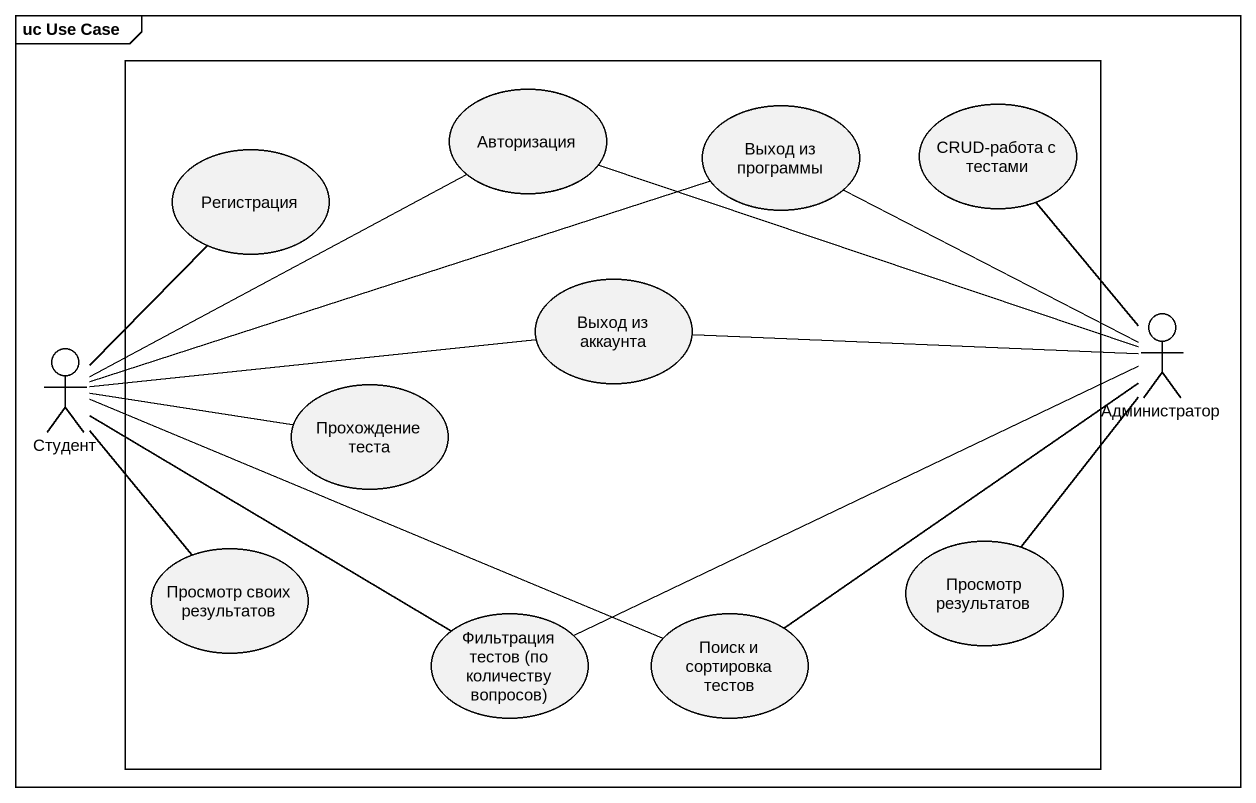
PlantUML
@startuml
mainframe uc Use Case
rectangle " " as rectangle1 {
  usecase Авторизация
  usecase "Выход из программы" as Выход_из_программы
  usecase "CRUD-работа с тестами" as CRUD_работа_с_тестами
  usecase Регистрация
  usecase "Выход из аккаунта" as Выход_из_аккаунта
  usecase "Прохождение теста" as Прохождение_теста
  usecase "Просмотр результатов" as Просмотр_результатов
  usecase "Просмотр своих результатов" as Просмотр_своих_результатов
  usecase "Фильтрация тестов (по количеству вопросов)" as Фильтрация_тестов_по
  usecase "Поиск и сортировка тестов" as Поиск_и_сортировка_тестов
}
actor Администратор
actor Студент
Администратор -left- Авторизация
Администратор -left- Выход_из_программы
Администратор -up- CRUD_работа_с_тестами
Администратор -left- Выход_из_аккаунта
Администратор -- Просмотр_результатов
Администратор -left- Фильтрация_тестов_по
Администратор -- Поиск_и_сортировка_тестов
Студент -right- Авторизация
Студент -right- Выход_из_программы
Студент -up- Регистрация
Студент -right- Выход_из_аккаунта
Студент -right- Прохождение_теста
Студент -- Просмотр_своих_результатов
Студент -right- Фильтрация_тестов_по
Студент -right- Поиск_и_сортировка_тестов
@enduml
